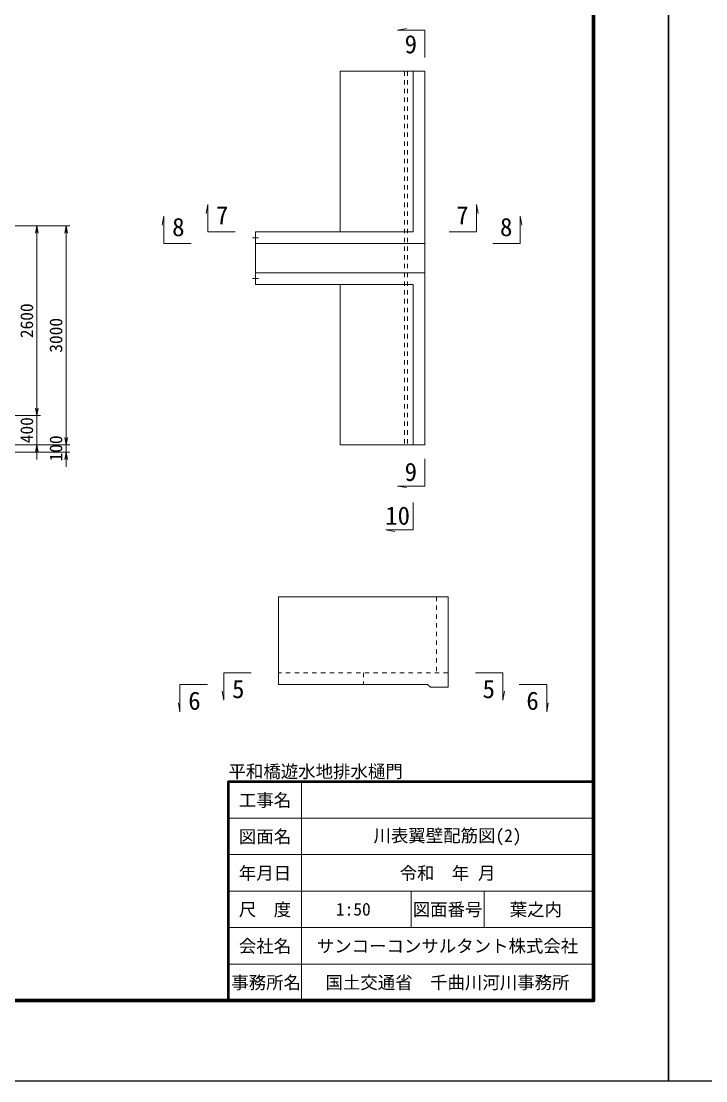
# Model space of a CAD drawing. Header units: millimetres. Extents: x 222124 to 348274, y -62968 to -33268.
# Drawn here: x 297360 to 306737, y -62968 to -48446 of the extents above; entities that cross this region are included whole.
import ezdxf
from ezdxf.enums import TextEntityAlignment as Align

# ---------------------------------------------------------------- set-up
doc = ezdxf.new("R2010")
doc.units = ezdxf.units.MM
doc.header["$LTSCALE"] = 50
doc.header["$PDSIZE"] = 300
doc.linetypes.add('SXF_跳び破線', pattern=[12, 6, -6])
doc.layers.get('Defpoints').update_dxf_attribs({"color": 191})
for name, color, linetype, lineweight in [('D-BGD', 7, 'Continuous', 13), ('D-STR-DIM', 7, 'Continuous', 13), ('D-STR-HTXT', 7, 'Continuous', 13), ('D-STR-TXT', 7, 'Continuous', 13), ('D-TTL', 2, 'Continuous', 140), ('D-TTL-FRAM', 2, 'Continuous', 50), ('D-TTL-LINE', 7, 'Continuous', 13), ('D-TTL-TXT', 7, 'Continuous', 13)]:
    doc.layers.add(name, color=color, linetype=linetype, lineweight=lineweight)
doc.styles.add('MS ゴシック', font='MS Gothic.ttf')
doc.styles.add('YOKO_GOTHIC', font='MS Gothic.ttf')
doc.dimstyles.new('S50', dxfattribs={"dimscale": 50, "dimtxt": 3.5, "dimasz": 2, "dimexe": 1, "dimexo": 1, "dimgap": 1, "dimtad": 1, "dimdec": 0, "dimzin": 1, "dimdsep": 46, "dimtxsty": 'YOKO_GOTHIC', "dimblk": 'OPEN', "dimcen": 0, "dimclrd": 256, "dimclre": 256, "dimclrt": 256, "dimaunit": 1, "dimadec": 3, "dimazin": 0, "dimtfac": 1, "dimtdec": 0, "dimtix": 1, "dimtmove": 2, "dimatfit": 3, "dimldrblk": 'OPEN', "dimfxl": 1, "dimlwd": -1, "dimlwe": -1, "dimarcsym": 0})

# ---------------------------------------------------------------- blocks, each defined once
blk = doc.blocks.new('_Open')
at = {"color": 0, "linetype": 'ByBlock', "lineweight": -2}
for p, q in [((-1, 0.17), (0, 0)), ((-1, -0.17), (0, 0)), ((0, 0), (-1, 0))]:
    blk.add_line(p, q, dxfattribs=at)
blk = doc.blocks.new('*D1578')
at = {"layer": 'D-STR-DIM', "ltscale": 1500, "transparency": 16777216}
for p, q in [((295225, -51251), (298025, -51251)), ((297975, -51351), (297975, -54151)), ((295225, -54251), (298025, -54251))]:
    blk.add_line(p, q, dxfattribs=at)
at = {"layer": 'Defpoints', "color": 0, "ltscale": 1500, "transparency": 16777216}
for p in [(295175, -51251), (295175, -54251), (297975, -54251)]:
    blk.add_point(p, dxfattribs=at)
at = {"layer": 'D-STR-DIM', "ltscale": 1500, "transparency": 16777216, "xscale": 100, "yscale": 100, "zscale": 100}
for p, rotation in [((297975, -51251), 90), ((297975, -54251), 270)]:
    blk.add_blockref('_Open', p, dxfattribs=dict(at, rotation=rotation))
at = {"layer": 'D-STR-DIM', "ltscale": 1500, "transparency": 16777216, "insert": (297837, -52751), "char_height": 175, "attachment_point": 5, "rotation": 90, "style": 'YOKO_GOTHIC'}
blk.add_mtext('3000', dxfattribs=at)
blk = doc.blocks.new('*D1579')
at = {"layer": 'D-STR-DIM', "ltscale": 1500, "transparency": 16777216}
for p, q in [((295225, -51251), (297625, -51251)), ((297575, -51351), (297575, -53751)), ((295225, -53851), (297625, -53851))]:
    blk.add_line(p, q, dxfattribs=at)
at = {"layer": 'Defpoints', "color": 0, "ltscale": 1500, "transparency": 16777216}
for p in [(295175, -51251), (295175, -53851), (297575, -53851)]:
    blk.add_point(p, dxfattribs=at)
at = {"layer": 'D-STR-DIM', "ltscale": 1500, "transparency": 16777216, "xscale": 100, "yscale": 100, "zscale": 100}
for p, rotation in [((297575, -51251), 90), ((297575, -53851), 270)]:
    blk.add_blockref('_Open', p, dxfattribs=dict(at, rotation=rotation))
at = {"layer": 'D-STR-DIM', "ltscale": 1500, "transparency": 16777216, "insert": (297437, -52551), "char_height": 175, "attachment_point": 5, "rotation": 90, "style": 'YOKO_GOTHIC'}
blk.add_mtext('2600', dxfattribs=at)
blk = doc.blocks.new('*D1580')
at = {"layer": 'D-STR-DIM', "ltscale": 1500, "transparency": 16777216}
for p, q in [((297575, -53751), (297575, -53651)), ((295225, -53851), (297625, -53851)), ((297575, -53851), (297575, -54251)), ((295225, -54251), (297625, -54251)), ((297575, -54351), (297575, -54451))]:
    blk.add_line(p, q, dxfattribs=at)
at = {"layer": 'Defpoints', "color": 0, "ltscale": 1500, "transparency": 16777216}
for p in [(295175, -53851), (295175, -54251), (297575, -54251)]:
    blk.add_point(p, dxfattribs=at)
at = {"layer": 'D-STR-DIM', "ltscale": 1500, "transparency": 16777216, "xscale": 100, "yscale": 100, "zscale": 100}
for p, rotation in [((297575, -53851), 270), ((297575, -54251), 90)]:
    blk.add_blockref('_Open', p, dxfattribs=dict(at, rotation=rotation))
at = {"layer": 'D-STR-DIM', "ltscale": 1500, "transparency": 16777216, "insert": (297437, -54051), "char_height": 175, "attachment_point": 5, "rotation": 90, "style": 'YOKO_GOTHIC'}
blk.add_mtext('400', dxfattribs=at)
blk = doc.blocks.new('*D1585')
at = {"layer": 'D-STR-DIM', "ltscale": 1500, "transparency": 16777216}
for p, q in [((297975, -54151), (297975, -54051)), ((295225, -54251), (298025, -54251)), ((297975, -54351), (297975, -54251)), ((295325, -54351), (298025, -54351)), ((297975, -54451), (297975, -54551))]:
    blk.add_line(p, q, dxfattribs=at)
at = {"layer": 'Defpoints', "color": 0, "ltscale": 1500, "transparency": 16777216}
for p in [(295175, -54251), (297975, -54251), (295275, -54351)]:
    blk.add_point(p, dxfattribs=at)
at = {"layer": 'D-STR-DIM', "ltscale": 1500, "transparency": 16777216, "xscale": 100, "yscale": 100, "zscale": 100}
for p, rotation in [((297975, -54251), 270), ((297975, -54351), 90)]:
    blk.add_blockref('_Open', p, dxfattribs=dict(at, rotation=rotation))
at = {"layer": 'D-STR-DIM', "ltscale": 1500, "transparency": 16777216, "insert": (297837, -54301), "char_height": 175, "attachment_point": 5, "rotation": 90, "style": 'YOKO_GOTHIC'}
blk.add_mtext('100', dxfattribs=at)

msp = doc.modelspace()

# ---------------------------------------------------------------- linework, layer by layer
at = {"layer": 'D-BGD'}
for p, q in [((302728.9, -49132.7), (301728.9, -49132.7)), ((301728.9, -51332.7), (301728.9, -49132.7)), ((302728.9, -51332.7), (302728.9, -49132.7)), ((302888.9, -54252.7), (302888.9, -49132.7)), ((300568.9, -52052.7), (300568.9, -51332.7)), ((300568.9, -51332.7), (301728.9, -51332.7)), ((301728.9, -51332.7), (302728.9, -51332.7)), ((300528.9, -51412.7), (300608.9, -51412.7)), ((300568.9, -51492.7), (302888.9, -51492.7)), ((300528.9, -51972.7), (300608.9, -51972.7)), ((300568.9, -51892.7), (302888.9, -51892.7)), ((300568.9, -52052.7), (301728.9, -52052.7)), ((301728.9, -52052.7), (302728.9, -52052.7)), ((301728.9, -54252.7), (301728.9, -52052.7)), ((302728.9, -54252.7), (302728.9, -52052.7)), ((302728.9, -54252.7), (301728.9, -54252.7)), ((300886.2, -56334.9), (303206.2, -56334.9)), ((300886.2, -56334.9), (300886.2, -57534.9)), ((303206.2, -56334.9), (303206.2, -57574.9)), ((302926.2, -57534.9), (300886.2, -57534.9)), ((302926.2, -57534.9), (302966.2, -57574.9)), ((302966.2, -57574.9), (303206.2, -57574.9))]:
    msp.add_line(p, q, dxfattribs=at)
at = {"layer": 'D-BGD', "linetype": 'SXF_跳び破線', "ltscale": 0.2}
for p, q in [((302608.9, -49132.7), (302608.9, -54252.7)), ((302648.9, -49132.7), (302648.9, -54252.7)), ((303046.2, -56334.9), (303046.2, -57374.9)), ((303206.2, -57374.9), (300886.2, -57374.9)), ((302046.2, -57374.9), (302046.2, -57534.9))]:
    msp.add_line(p, q, dxfattribs=at)
at = {"layer": 'D-BGD', "ltscale": 100}
for p, q in [((302728.9, -49132.7), (302888.9, -49132.7)), ((302888.9, -54252.7), (302728.9, -54252.7))]:
    msp.add_line(p, q, dxfattribs=at)
at = {"layer": 'D-STR-HTXT', "linetype": 'Continuous', "lineweight": 13}
for points in [[(302888.9, -48944), (302888.9, -48569), (302513.9, -48569), (302637, -48547.3)], [(300289.3, -51332.7), (299914.3, -51332.7), (299914.3, -50957.7), (299892.6, -51080.8)], [(303221.3, -51332.7), (303596.3, -51332.7), (303596.3, -50957.7), (303618, -51080.8)], [(299689.3, -51492.7), (299314.3, -51492.7), (299314.3, -51117.7), (299292.6, -51240.8)], [(303821.3, -51492.7), (304196.3, -51492.7), (304196.3, -51117.7), (304218, -51240.8)], [(302888.9, -54441.5), (302888.9, -54816.5), (302513.9, -54816.5), (302637, -54838.2)], [(302728.9, -55041.5), (302728.9, -55416.5), (302353.9, -55416.5), (302477, -55438.2)], [(300509.9, -57374.9), (300134.9, -57374.9), (300134.9, -57749.9), (300113.2, -57626.8)], [(303582.5, -57374.9), (303957.5, -57374.9), (303957.5, -57749.9), (303979.2, -57626.8)], [(299909.9, -57534.9), (299534.9, -57534.9), (299534.9, -57909.9), (299513.2, -57786.8)], [(304182.5, -57534.9), (304557.5, -57534.9), (304557.5, -57909.9), (304579.2, -57786.8)]]:
    msp.add_lwpolyline(points, dxfattribs=at)
at = {"layer": 'D-TTL'}
msp.add_lwpolyline([(265199.2, -34367.9), (265199.2, -61867.9), (305199.2, -61867.9), (305199.2, -34367.9)], close=True, dxfattribs=at)
at = {"layer": 'D-TTL-FRAM'}
msp.add_lwpolyline([(300199.2, -61867.9), (300199.2, -58867.9), (305199.2, -58867.9)], dxfattribs=at)
at = {"layer": 'D-TTL-LINE'}
for p, q in [((301199.2, -61867.9), (301199.2, -58867.9)), ((300199.2, -59367.9), (305199.2, -59367.9)), ((300199.2, -59867.9), (305199.2, -59867.9)), ((300199.2, -60367.9), (305199.2, -60367.9)), ((302699.2, -60867.9), (302699.2, -60367.9)), ((303699.2, -60867.9), (303699.2, -60367.9)), ((300199.2, -60867.9), (305199.2, -60867.9)), ((300199.2, -61367.9), (305199.2, -61367.9))]:
    msp.add_line(p, q, dxfattribs=at)
at = {"layer": 'Defpoints', "color": 1}
for points in [[(264174.2, -33267.9), (264174.2, -62967.9), (306224.2, -62967.9), (306224.2, -33267.9)], [(306224.2, -33267.9), (306224.2, -62967.9), (348274.2, -62967.9), (348274.2, -33267.9)]]:
    msp.add_lwpolyline(points, close=True, dxfattribs=at)

# ---------------------------------------------------------------- texts
at = {"layer": 'D-STR-TXT', "lineweight": 13, "style": 'YOKO_GOTHIC'}
for s, p in [('9', (302696.8, -48885.9)), ('7', (300112.6, -51231.5)), ('7', (303403.1, -51231.5)), ('8', (299512.6, -51391.5)), ('8', (304003.1, -51391.5)), ('9', (302696.8, -54747)), ('10', (302515.2, -55347)), ('5', (300333.1, -57723.6)), ('5', (303764.3, -57723.6)), ('6', (299733.1, -57883.6)), ('6', (304364.3, -57883.6))]:
    msp.add_text(s, height=250, dxfattribs=at).set_placement(p, align=Align.CENTER)
at = {"layer": 'D-TTL-TXT', "style": 'MS ゴシック'}
msp.add_text('平和橋遊水地排水樋門', height=175, dxfattribs=at).set_placement((300199.2, -58867.9), align=Align.BOTTOM_LEFT)
for s, p in [('工事名', (300699.2, -59117.9)), ('図面名', (300699.2, -59617.9)), ('川表翼壁配筋図(2)', (303199.2, -59617.9)), ('年月日', (300699.2, -60117.9)), ('令和  年 月', (303199.2, -60117.9)), ('尺\u3000度', (300699.2, -60617.9)), ('1:50', (301909.1, -60617.9)), ('図面番号', (303199.2, -60617.9)), ('葉之内', (304409.1, -60617.9)), ('会社名', (300699.2, -61117.9)), ('サンコーコンサルタント株式会社', (303199.2, -61117.9)), ('事務所名', (300715.3, -61617.9)), ('国土交通省\u3000千曲川河川事務所', (303199.2, -61617.9))]:
    msp.add_text(s, height=175, dxfattribs=at).set_placement(p, align=Align.MIDDLE)

# ---------------------------------------------------------------- dimensions: what is measured, and where the dimension line sits
at = {"layer": 'D-STR-DIM', "ltscale": 1500}
for base, p1, p2, picture, middle in [((297974.8, -54250.7), (295174.8, -51250.7), (295174.8, -54250.7), '*D1578', (297837.3, -52750.7)), ((297574.8, -53850.7), (295174.8, -51250.7), (295174.8, -53850.7), '*D1579', (297437.3, -52550.7)), ((297574.8, -54250.7), (295174.8, -53850.7), (295174.8, -54250.7), '*D1580', (297437.3, -54050.7)), ((297974.8, -54250.7), (295274.8, -54350.7), (295174.8, -54250.7), '*D1585', (297837.3, -54300.7))]:
    dim = msp.add_linear_dim(base=base, p1=p1, p2=p2, angle=90, dimstyle='S50', dxfattribs=at)
    dim.commit()
    dim.dimension.update_dxf_attribs({"geometry": picture, "text_midpoint": middle})

doc.saveas('drawing.dxf')
